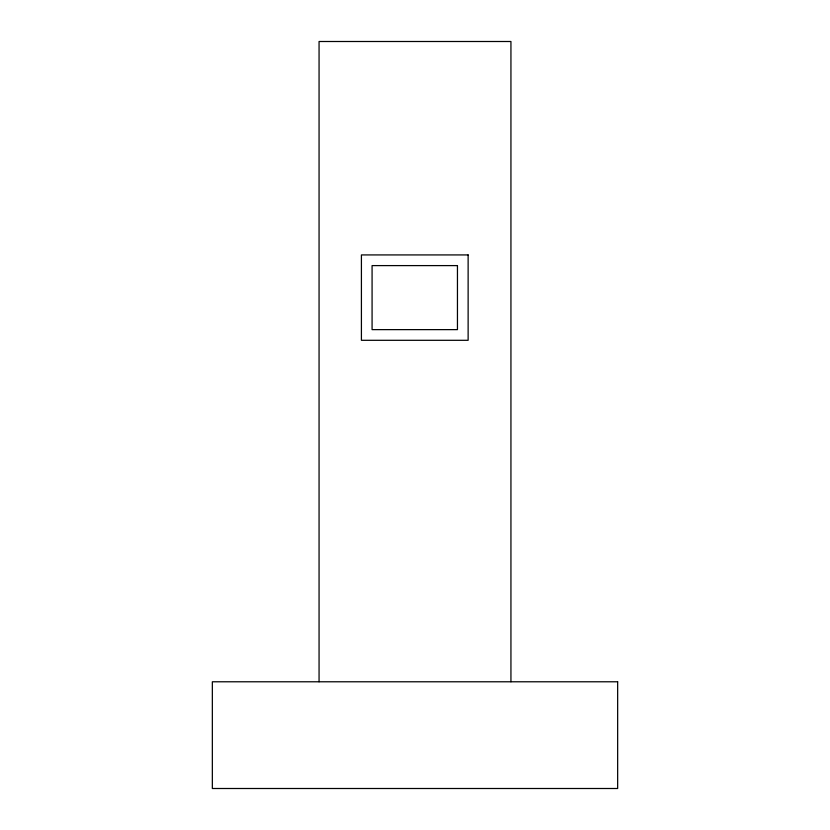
<?xml version="1.0" encoding="UTF-8"?>
<svg xmlns="http://www.w3.org/2000/svg" width="830" height="830" viewBox="0 0 830 830"><rect width="100%" height="100%" fill="white"/><g stroke="black" fill="none" stroke-linecap="round" stroke-linejoin="round"><path stroke-width="1.25" d="M510.938 681.783L510.938 41.5L319.062 41.5L319.062 681.783M468.13 254.924L361.413 254.924L361.413 340.3L468.13 340.3L468.13 254.924M457.455 265.6L372.079 265.6L372.079 329.624L457.455 329.624L457.455 265.6M617.655 681.783L212.345 681.783L212.345 788.5L617.655 788.5L617.655 681.783"/></g></svg>
